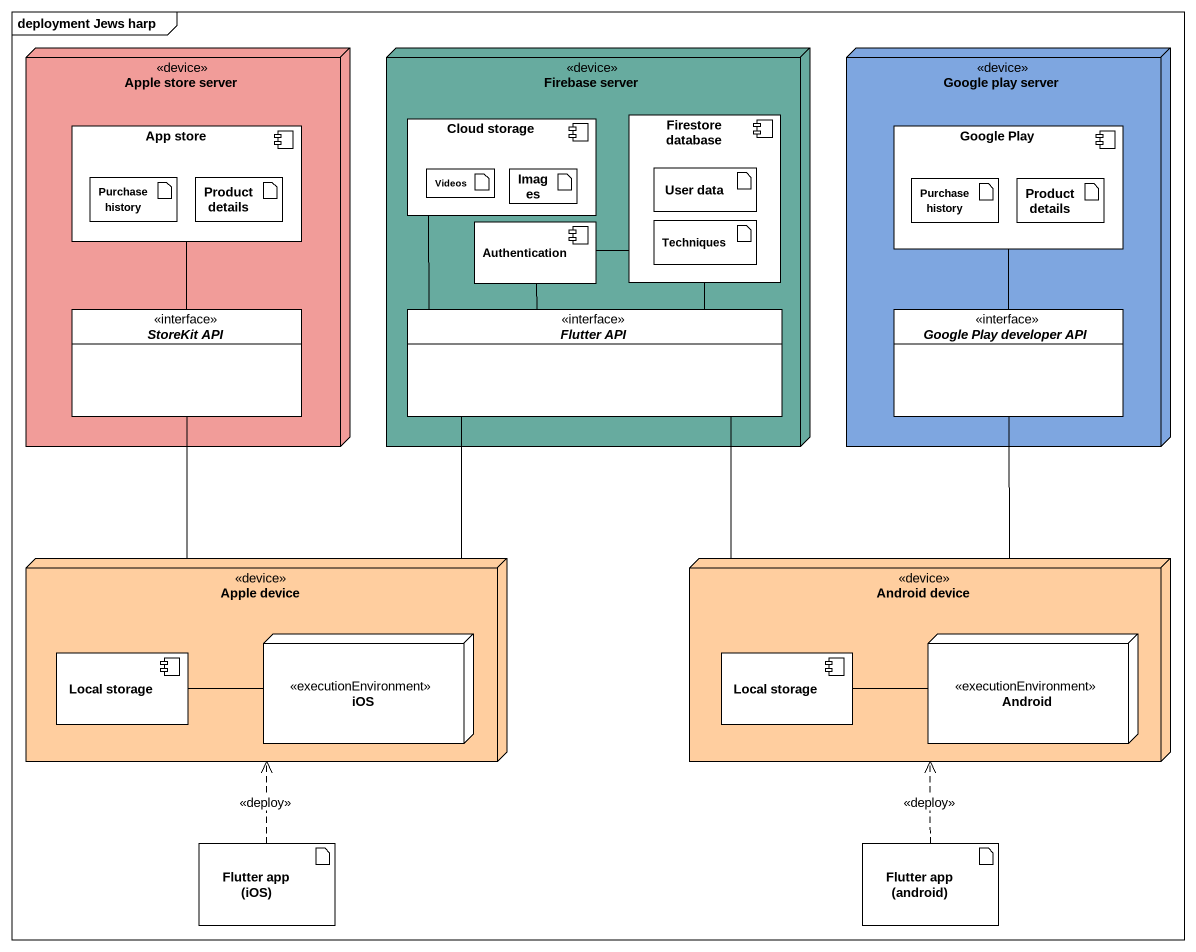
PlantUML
@startuml
mainframe deployment Jews harp
allowmixing
hide circle
hide empty members
node "Apple store server" as Apple_store_server <<device>> #F19C99 {
  component "App store" as App_store {
    artifact "Purchase history" as Purchase_history
    artifact "Product details" as Product_details
  }
  interface "StoreKit API" as StoreKit_API
}
node "Firebase server" as Firebase_server <<device>> #67AB9F {
  component "Cloud storage" as Cloud_storage {
    artifact Videos
    artifact Images
  }
  component "Firestore database" as Firestore_database {
    artifact "User data" as User_data
    artifact Techniques
  }
  component Authentication
  interface "Flutter API" as Flutter_API
}
node "Google play server" as Google_play_server <<device>> #7EA6E0 {
  component "Google Play" as Google_Play {
    artifact "Purchase history" as Purchase_history_2
    artifact "Product details" as Product_details_2
  }
  interface "Google Play developer API" as Google_Play_developer_API
}
node "Apple device" as Apple_device <<device>> #FFCE9F {
  node iOS <<executionEnvironment>>
  component "Local storage" as Local_storage
}
node "Android device" as Android_device <<device>> #FFCE9F {
  node Android <<executionEnvironment>>
  component "Local storage" as Local_storage_2
}
artifact "Flutter app (iOS)" as Flutter_app_iOS
artifact "Flutter app (android)" as Flutter_app_android
Google_Play -- Google_Play_developer_API
Authentication -right- Firestore_database
StoreKit_API -up- App_store
Flutter_API -up- Cloud_storage
Flutter_API -up- Firestore_database
Flutter_API -up- Authentication
Google_Play_developer_API -- Android_device
Apple_device -up- StoreKit_API
Apple_device -up- Flutter_API
Android_device -up- Flutter_API
iOS -left- Local_storage
Android -left- Local_storage_2
Flutter_app_iOS .up.> Apple_device : <<deploy>>
Flutter_app_android .up.> Android_device : <<deploy>>
@enduml
